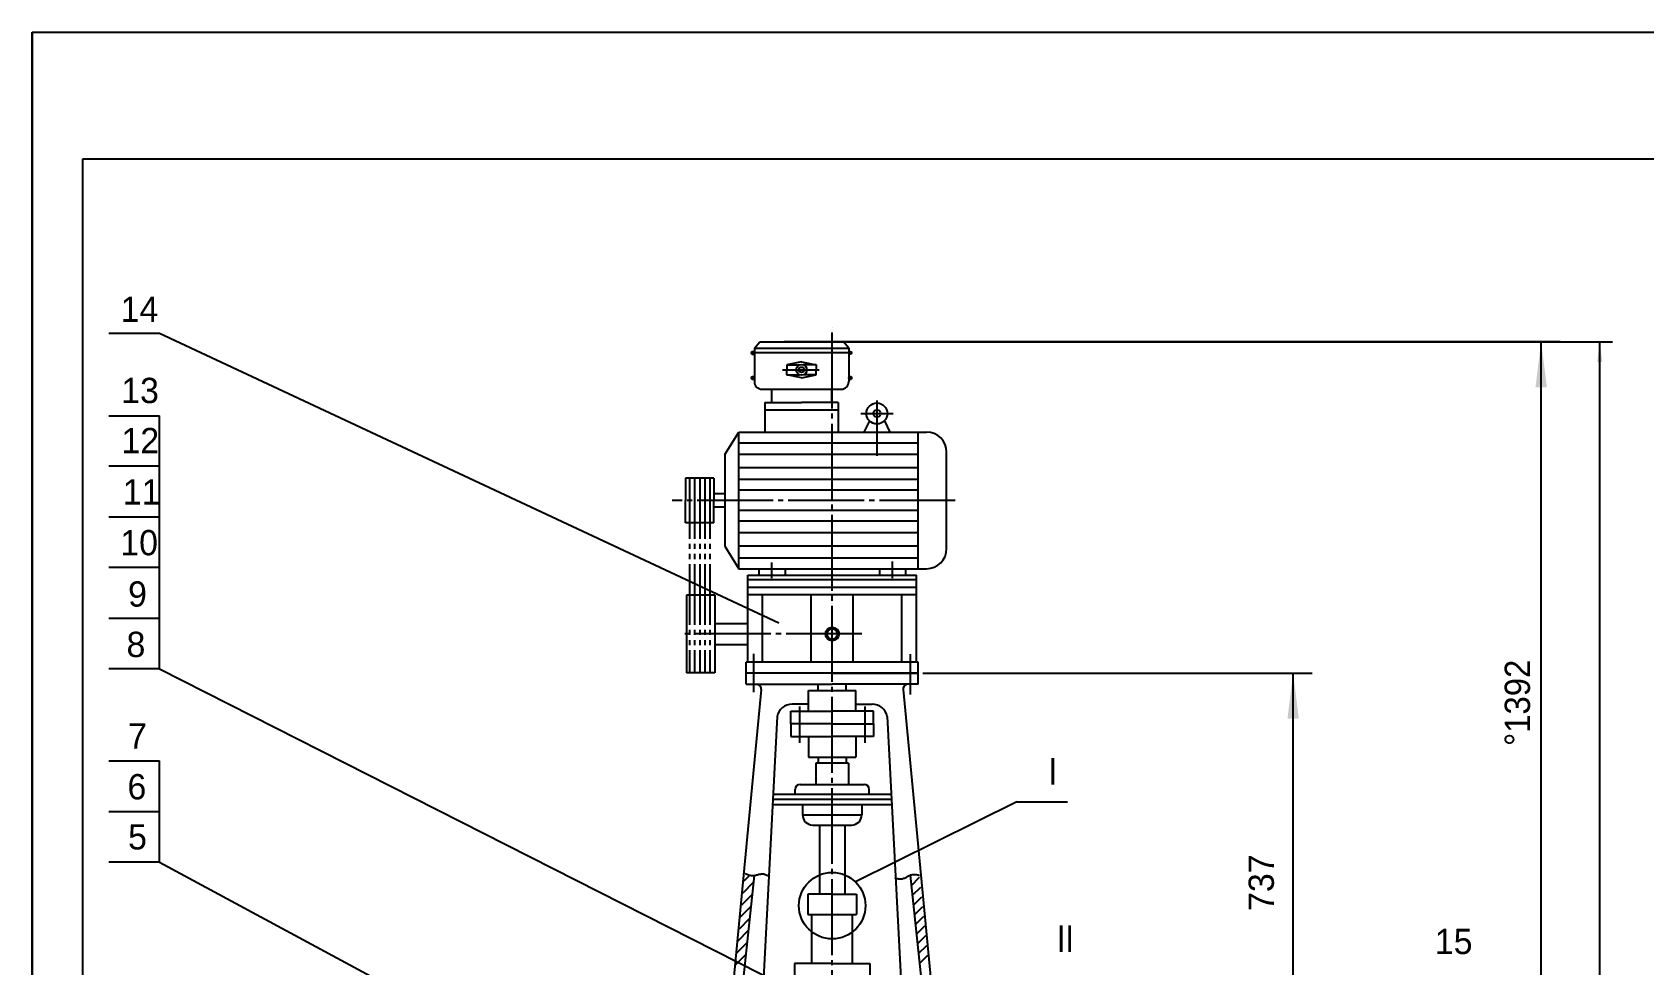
# Model space of a CAD drawing. Extents: x -21 to 598, y -220 to 621.
# Drawn here: x -21.2 to 297.3, y 436.5 to 620.8 of the extents above; entities that cross this region are included whole.
import ezdxf

# ---------------------------------------------------------------- set-up
doc = ezdxf.new("R2010")
doc.units = 0
doc.linetypes.add('BORDER', pattern=[17, 12, -1, 1, -1, 1, -1])
doc.linetypes.add('DASHDOT', pattern=[18, 15, -1, 1, -1])
doc.layers.get('0').update_dxf_attribs({"linetype": 'CONTINUOUS'})
for name, color, linetype in [('1', 7, 'CONTINUOUS'), ('2', 94, 'DASHDOT'), ('6', 7, 'BORDER'), ('70', 8, 'CONTINUOUS'), ('85', 7, 'CONTINUOUS')]:
    doc.layers.add(name, color=color, linetype=linetype)
doc.styles.get("Standard").update_dxf_attribs({"font": 'isocp.shx', "width": 0.707, "bigfont": 'hztxt.shx'})
doc.styles.add('STYLE1', font='cadt_en.shx', dxfattribs={"width": 2.145643, "bigfont": 'cadt_hz.shx'})
doc.styles.add('STYLE20', font='cadt_en.shx', dxfattribs={"width": 0.9717, "bigfont": 'cadt_hz.shx'})
doc.styles.add('STYLE26', font='cadt_en.shx', dxfattribs={"width": 0.971276, "bigfont": 'cadt_hz.shx'})
doc.dimstyles.get("Standard").update_dxf_attribs({"dimtxt": 3.5, "dimasz": 4, "dimexe": 2, "dimexo": 0, "dimgap": 1, "dimtad": 1, "dimtoh": 1, "dimdec": 4, "dimzin": 0, "dimtxsty": 'STANDARD', "dimcen": 0, "dimazin": 3, "dimtfac": 1, "dimtdec": 4, "dimtmove": 0, "dimatfit": 3, "dimtolj": 1, "dimtzin": 0})

# ---------------------------------------------------------------- blocks, each defined once
blk = doc.blocks.new('*D29')
for p, q in [((136.89, 362.38), (136.89, 370.19, 1)), ((80.89, 366.5), (80.89, 362.38)), ((80.89, 364.88), (136.89, 364.88))]:
    blk.add_line(p, q)
for points in [[(80.89, 364.88), (84.89, 365.38), (84.89, 364.38)], [(136.89, 364.88), (132.89, 364.38), (132.89, 365.38)]]:
    blk.add_solid(points)
at = {"style": 'STYLE1'}
blk.add_text('560', height=5, dxfattribs=at).set_placement((105.78, 367.98))
blk = doc.blocks.new('*U79')
for p, q in [((119.69, 454.65), (119.79, 454.59, 1)), ((119.79, 454.59), (119.91, 454.53)), ((119.91, 454.53), (120.05, 454.47)), ((120.05, 454.47), (120.2, 454.4)), ((120.2, 454.4), (120.36, 454.34)), ((120.36, 454.34), (120.52, 454.28)), ((120.52, 454.28), (120.69, 454.23)), ((120.69, 454.23), (120.86, 454.2)), ((120.86, 454.2), (121.02, 454.18)), ((121.02, 454.18), (121.18, 454.17)), ((121.18, 454.17), (121.34, 454.18)), ((121.34, 454.18), (121.49, 454.2)), ((121.49, 454.2), (121.65, 454.23)), ((121.65, 454.23), (121.8, 454.26)), ((121.8, 454.26), (121.95, 454.3)), ((121.95, 454.3), (122.1, 454.34)), ((122.1, 454.34), (122.25, 454.38)), ((122.25, 454.38), (122.4, 454.42)), ((122.4, 454.42), (122.55, 454.45)), ((122.55, 454.45), (122.7, 454.48)), ((122.7, 454.48), (122.86, 454.5)), ((122.86, 454.5), (123.02, 454.51)), ((123.02, 454.51), (123.18, 454.51)), ((123.18, 454.51), (123.34, 454.49)), ((123.34, 454.49), (123.51, 454.45)), ((123.51, 454.45), (123.68, 454.4)), ((123.68, 454.4), (123.84, 454.35)), ((123.84, 454.35), (124, 454.28)), ((124, 454.28), (124.15, 454.22)), ((124.15, 454.22), (124.28, 454.15)), ((124.28, 454.15), (124.41, 454.09)), ((124.41, 454.09), (124.51, 454.04))]:
    blk.add_line(p, q)
blk = doc.blocks.new('*U80')
for p, q in [((149.3, 453.7), (149.41, 453.67, 1)), ((149.41, 453.67), (149.54, 453.64)), ((149.54, 453.64), (149.69, 453.61)), ((149.69, 453.61), (149.85, 453.58)), ((149.85, 453.58), (150.02, 453.55)), ((150.02, 453.55), (150.2, 453.54)), ((150.2, 453.54), (150.37, 453.53)), ((150.37, 453.53), (150.54, 453.54)), ((150.54, 453.54), (150.71, 453.56)), ((150.71, 453.56), (150.86, 453.59)), ((150.86, 453.59), (151.01, 453.63)), ((151.01, 453.63), (151.16, 453.69)), ((151.16, 453.69), (151.3, 453.75)), ((151.3, 453.75), (151.44, 453.82)), ((151.44, 453.82), (151.58, 453.89)), ((151.58, 453.89), (151.72, 453.97)), ((151.72, 453.97), (151.86, 454.04)), ((151.86, 454.04), (151.99, 454.12)), ((151.99, 454.12), (152.13, 454.19)), ((152.13, 454.19), (152.28, 454.25)), ((152.28, 454.25), (152.42, 454.3)), ((152.42, 454.3), (152.57, 454.35)), ((152.57, 454.35), (152.73, 454.38)), ((152.73, 454.38), (152.89, 454.4)), ((152.89, 454.4), (153.07, 454.41)), ((153.07, 454.41), (153.24, 454.4)), ((153.24, 454.4), (153.41, 454.38)), ((153.41, 454.38), (153.58, 454.36)), ((153.58, 454.36), (153.75, 454.33)), ((153.75, 454.33), (153.89, 454.3)), ((153.89, 454.3), (154.03, 454.27)), ((154.03, 454.27), (154.14, 454.24))]:
    blk.add_line(p, q)
blk = doc.blocks.new('*D81')
for p, q in [((154.83, 494.18), (231.74, 494.18)), ((227.99, 420.48), (227.99, 494.18))]:
    blk.add_line(p, q)
for points in [[(227.99, 494.18), (229.11, 485.18), (226.86, 485.18)], [(227.99, 420.48), (226.86, 429.48), (229.11, 429.48)]]:
    blk.add_solid(points)
at = {"style": 'STYLE1'}
blk.add_text('737', height=5, rotation=90, dxfattribs=at).set_placement((224.18, 447.19))
blk = doc.blocks.new('*D83')
for p, q in [((280.75, 559.68), (127.41, 559.68)), ((277, 420.48), (277, 559.68)), ((280.75, 420.48), (149.37, 420.48))]:
    blk.add_line(p, q)
for points in [[(277, 559.68), (278.13, 550.68), (275.88, 550.68)], [(277, 420.48), (275.88, 429.48), (278.13, 429.48)]]:
    blk.add_solid(points)
at = {"insert": (274.86, 479.79), "char_height": 5, "attachment_point": 7, "rotation": 90, "style": 'STYLE20'}
blk.add_mtext('%%d1392', dxfattribs=at)
blk = doc.blocks.new('*D163')
for p, q in [((139.74, 559.68), (291.08, 559.68)), ((288.58, 168.98), (288.58, 559.68)), ((146.42, 168.98), (291.08, 168.98))]:
    blk.add_line(p, q)
for points in [[(288.58, 559.68), (289.08, 555.68), (288.08, 555.68)], [(288.58, 168.98), (288.08, 172.98), (289.08, 172.98)]]:
    blk.add_solid(points)
at = {"insert": (287.15, 332.16), "char_height": 5, "attachment_point": 7, "rotation": 90, "style": 'STYLE26'}
blk.add_mtext('%%d3907', dxfattribs=at)

msp = doc.modelspace()

# ---------------------------------------------------------------- linework, layer by layer
for p, q in [((-21.18936, 620.83141), (-21.18936, 595.83141)), ((-21.18936, -220.16859), (-21.18936, 620.83141)), ((-21.18936, 620.83141), (-21.18936, -220.16859)), ((-21.18936, 620.83141), (572.81064, 620.83141)), ((3.94144, 561.36936), (126.3806, 504.15039)), ((3.94144, 495.05746), (3.94144, 545.05746)), ((3.94144, 495.05746), (131.99507, 430.06654)), ((3.94144, 456.85557), (3.94144, 476.85557)), ((173.41237, 468.7734), (141.50596, 452.90522)), ((3.94144, 456.85557), (99.19372, 405.51158)), ((119.28563, 450.75997), (121.30608, 452.78042)), ((119.5326, 453.12826), (120.64804, 454.2437)), ((152.34059, 454.11645), (152.57262, 454.34847)), ((152.54092, 452.19545), (154.17978, 453.83431)), ((119.03866, 448.39168), (121.05911, 450.41213)), ((152.74124, 450.27446), (154.3801, 451.91332)), ((152.94157, 448.35346), (154.58043, 449.99232)), ((118.79169, 446.02339), (120.81214, 448.04384)), ((153.14189, 446.43247), (154.78075, 448.07133)), ((153.34222, 444.51147), (154.98108, 446.15033)), ((118.29775, 441.28681), (120.3182, 443.30726)), ((118.54472, 443.6551), (120.56517, 445.67555)), ((153.54254, 442.59048), (155.1814, 444.22934)), ((118.05078, 438.91852), (120.07123, 440.93897)), ((153.74287, 440.66948), (155.38173, 442.30834)), ((153.94319, 438.74849), (155.58205, 440.38735)), ((117.80381, 436.55023), (119.82426, 438.57068)), ((154.14352, 436.82749), (155.78238, 438.46635))]:
    msp.add_line(p, q)
msp.add_circle((136.893, 448.23215), 6.56636)
at = {"layer": '1'}
for p, q in [((-11.18936, 595.83141), (562.81064, 595.83141, 6.28319)), ((-11.18936, -210.16859), (-11.18936, 595.83141)), ((-6.05856, 561.36936), (3.94144, 561.36936, 1)), ((-6.05856, 545.05746), (3.94144, 545.05746)), ((3.94144, 535.05746), (-6.05856, 535.05746, 1)), ((-6.05856, 525.05746), (3.94144, 525.05746, 1)), ((3.94144, 515.05746), (-6.05856, 515.05746, 1)), ((-6.05856, 505.05746), (3.94144, 505.05746, 1)), ((3.94144, 495.05746), (-6.05856, 495.05746, 1)), ((-6.05856, 476.85557), (3.94144, 476.85557, 1)), ((173.41237, 468.7734), (183.41237, 468.7734, 1)), ((-6.05856, 466.85557), (3.94144, 466.85557)), ((3.94144, 456.85557), (-6.05856, 456.85557, 1))]:
    msp.add_line(p, q, dxfattribs=at)
at = {"layer": '2'}
for p, q in [((136.893, 420.4759), (136.893, 562.50913)), ((120.8517, 557.47), (121.60572, 557.47)), ((121.22974, 557.01834), (121.22974, 557.84724)), ((140.83601, 557.47), (140.08199, 557.47)), ((121.64501, 552.5155), (120.79533, 552.5155)), ((121.22974, 552.94755), (121.22974, 552.06679)), ((127.10614, 554.12386), (134.35321, 554.12386)), ((140.0427, 552.5155), (140.89238, 552.5155, 6.28319)), ((140.45797, 552.94755), (140.45797, 552.06679)), ((145.72818, 548.05205), (145.72818, 537.12715)), ((142.53866, 545.48903), (148.9176, 545.48903)), ((161.22383, 528.31737), (105.26655, 528.31737)), ((124.993, 512.94751), (124.993, 516.03864)), ((148.793, 512.94751), (148.793, 516.22679)), ((142.78297, 501.91313), (106.92505, 501.91313)), ((121.393, 490.41934), (121.393, 497.99836)), ((152.393, 489.96459), (152.393, 497.92257)), ((130.46081, 487.56914), (130.46081, 480.4256, 6.28319)), ((143.32519, 487.56914), (143.32519, 480.4256))]:
    msp.add_line(p, q, dxfattribs=at)
at = {"layer": '6'}
for p, q in [((108.70684, 532.72271), (108.70684, 494.21606)), ((109.71062, 532.72271), (109.71062, 494.21606)), ((110.7144, 532.72271), (110.7144, 494.21606)), ((111.71818, 532.72271), (111.71818, 494.21606)), ((112.72196, 532.72271), (112.72196, 494.21606))]:
    msp.add_line(p, q, dxfattribs=at)
at = {"layer": '70'}
for p, q in [((115.66645, 537.39751), (118.45163, 541.81737)), ((118.45163, 541.81737), (155.50719, 541.81737, 6.28319)), ((118.45163, 514.81737), (118.45163, 541.81737)), ((153.86233, 514.81737), (153.86233, 541.81737)), ((115.66645, 537.39751), (115.66645, 519.24255)), ((153.86233, 537.3865), (118.45163, 537.3865)), ((159.50719, 518.81737), (159.50719, 537.81737)), ((113.49691, 532.72271), (107.91795, 532.72271)), ((107.91795, 532.72271), (107.91795, 528.31737)), ((113.49691, 532.72271), (113.49691, 528.31737)), ((153.86233, 534.72831), (118.45163, 534.72831)), ((153.86233, 532.4323), (118.45163, 532.4323)), ((115.66645, 529.62821), (113.49691, 529.62821)), ((153.86233, 530.3489), (118.45163, 530.3489)), ((107.91795, 523.91202), (107.91795, 528.31737)), ((113.49691, 523.91202), (113.49691, 528.31737)), ((115.66645, 527.00652), (113.49691, 527.00652)), ((153.86233, 526.28583), (118.45163, 526.28583, 6.28319)), ((113.49691, 523.91202), (107.91795, 523.91202)), ((153.86233, 524.20243), (118.45163, 524.20243)), ((115.66645, 519.24255), (118.45163, 514.81737)), ((153.86233, 521.90642), (118.45163, 521.90642)), ((153.86233, 519.24823), (118.45163, 519.24823)), ((118.45163, 514.81737), (155.50719, 514.81737)), ((120.22534, 496.3759), (120.22534, 513.53904)), ((122.4167, 514.81737), (122.4167, 513.53904)), ((127.5693, 514.81737), (127.5693, 513.53904)), ((146.2167, 514.81737), (146.2167, 513.53904)), ((151.3693, 514.81737), (151.3693, 513.53904)), ((153.56066, 496.3759), (153.56066, 513.53904)), ((113.70269, 509.6102), (108.12373, 509.6102)), ((108.12373, 509.6102), (108.12373, 494.21606)), ((113.70269, 509.6102), (113.70269, 494.21606)), ((120.22534, 512.6759), (153.56066, 512.6759)), ((120.22534, 512.6759), (153.56066, 512.6759)), ((120.22534, 511.19801), (153.56066, 511.19801)), ((120.22534, 509.72012), (153.56066, 509.72012)), ((123.11048, 496.3759), (123.11048, 509.72012)), ((132.75966, 496.3759), (132.75966, 509.72012)), ((141.02634, 496.3759), (141.02634, 509.72012)), ((150.67552, 496.3759), (150.67552, 509.76015)), ((113.70269, 503.97745), (120.22534, 503.97745)), ((113.70269, 499.84881), (120.22534, 499.84881)), ((113.70269, 494.21606), (108.12373, 494.21606)), ((119.893, 491.9759), (119.893, 496.3759)), ((153.893, 496.3759), (119.893, 496.3759)), ((136.893, 494.1759), (119.893, 494.1759)), ((153.893, 494.1759), (119.893, 494.1759)), ((136.893, 494.1759), (153.893, 494.1759)), ((153.893, 491.9759), (153.893, 496.3759, 6.28319)), ((122.88188, 490.94581), (116.49214, 423.9759)), ((119.893, 491.9759), (136.893, 491.9759, 6.28319)), ((132.19708, 486.6759), (132.19708, 490.75892)), ((132.19708, 490.75892), (141.58892, 490.75892, 6.28319)), ((134.10226, 490.75892), (134.10226, 491.9759)), ((134.10226, 491.9759), (136.893, 491.9759)), ((153.893, 491.9759), (136.893, 491.9759)), ((139.68374, 490.75892), (139.68374, 491.9759)), ((141.58892, 486.6759), (141.58892, 490.75892)), ((150.90412, 490.94581), (157.29386, 423.97218)), ((132.19708, 488.04845), (128.9673, 488.04845)), ((141.58892, 488.04845), (144.8187, 488.04845)), ((126.02616, 485.63979), (123.10187, 430.08532)), ((128.72245, 486.6759), (136.893, 486.6759)), ((128.72245, 484.1759), (128.72245, 486.6759)), ((136.893, 484.1759), (128.72245, 484.1759)), ((128.72245, 484.1759), (128.72245, 481.6759)), ((145.06355, 486.6759), (136.893, 486.6759)), ((136.893, 484.1759), (145.06355, 484.1759)), ((145.06355, 484.1759), (145.06355, 486.6759)), ((145.06355, 484.1759), (145.06355, 481.6759)), ((147.75984, 485.63979), (150.68413, 430.08532)), ((128.72245, 481.6759), (136.893, 481.6759)), ((132.19708, 481.6759), (132.19708, 477.59288)), ((145.06355, 481.6759), (136.893, 481.6759)), ((141.58892, 481.6759), (141.58892, 477.59288)), ((132.19708, 477.59288), (141.58892, 477.59288)), ((133.68374, 476.3759), (133.68374, 472.1759)), ((140.10226, 476.3759), (133.68374, 476.3759, 6.28319)), ((134.10226, 477.59288), (134.10226, 476.3759)), ((139.68374, 477.59288), (139.68374, 476.3759)), ((140.10226, 476.3759), (140.10226, 472.1759)), ((130.55294, 472.1759), (143.23306, 472.1759)), ((148.81354, 468.1759), (124.97246, 468.1759, 6.28319)), ((148.75488, 469.1759), (125.03112, 469.1759)), ((148.69623, 470.1759), (125.08977, 470.1759)), ((129.55294, 470.1759), (129.55294, 471.1759)), ((131.04164, 468.1759), (131.04164, 466.16717)), ((142.74436, 468.1759), (142.74436, 466.16717)), ((144.23306, 470.1759), (144.23306, 471.1759)), ((131.04164, 466.16717), (142.74436, 466.16717, 6.28319)), ((133.04164, 464.16717), (140.74436, 464.16717)), ((134.393, 464.16717), (134.393, 450.4759)), ((139.393, 464.16717), (139.393, 450.4759)), ((121.45378, 454.19678), (118.0103, 421.1759)), ((152.32493, 454.26668), (155.7757, 421.1759)), ((132.10117, 450.4759), (132.10117, 446.4759)), ((136.893, 450.4759), (132.10117, 450.4759)), ((136.893, 450.4759), (141.68483, 450.4759)), ((141.68483, 450.4759), (141.68483, 446.4759)), ((132.10117, 446.4759), (141.68483, 446.4759)), ((132.893, 436.7759), (132.893, 446.4759)), ((140.893, 436.7759), (140.893, 446.4759)), ((136.893, 436.7759), (129.45338, 436.7759)), ((129.45338, 436.7759), (129.45338, 434.11473)), ((136.893, 436.7759), (144.33262, 436.7759)), ((144.33262, 436.7759), (144.33262, 434.11473))]:
    msp.add_line(p, q, dxfattribs=at)
for radius in [1.3501, 1.02422]:
    msp.add_circle((136.893, 501.91313), radius, dxfattribs=at)
for centre, radius, start, end in [((155.50719, 537.81737), 4, 0, 90), ((155.50719, 518.81737), 4, 270, 360), ((121.88407, 491.01196), 1, 356.2071367, 434.5673049), ((151.90193, 491.01196), 1, 105.4326951, 183.7928633), ((128.9673, 485.04845), 3, 90, 168.6318128), ((144.8187, 485.04845), 3, 11.3681872, 90), ((130.55294, 471.1759), 1, 90, 180), ((143.23306, 471.1759), 1, 0, 90), ((133.04164, 466.16717), 2, 180, 270), ((140.74436, 466.16717), 2, 270, 360)]:
    msp.add_arc(centre, radius, start, end, dxfattribs=at)
at = {"layer": '85'}
for p, q in [((121.51385, 558.38469), (122.56992, 559.6759)), ((121.51385, 558.38469), (121.51385, 551.78237)), ((121.51385, 558.38469), (140.17685, 558.38469)), ((121.51385, 557.53915), (140.17685, 557.53915)), ((122.56992, 559.6759), (139.11779, 559.6759)), ((122.56992, 559.6759), (139.11779, 559.6759)), ((140.17385, 558.38469), (139.11779, 559.6759)), ((140.17685, 558.38469), (140.17685, 551.78237)), ((130.84385, 555.72083), (127.95486, 555.10897)), ((127.95486, 555.10897), (130.46056, 555.10897)), ((127.95486, 555.10897), (127.95486, 554.12386)), ((130.84385, 555.72083), (133.73285, 555.10897)), ((133.73285, 555.10897), (131.22715, 555.10897, 6.28319)), ((133.73285, 555.10897), (133.73285, 554.12386)), ((127.95486, 553.13875), (127.95486, 554.12386)), ((127.95486, 553.13875), (130.46056, 553.13875)), ((130.84385, 552.5269), (127.95486, 553.13875)), ((130.84385, 552.5269), (133.73285, 553.13875)), ((133.73285, 553.13875), (131.22715, 553.13875)), ((133.73285, 553.13875), (133.73285, 554.12386)), ((123.01385, 550.28237), (138.67685, 550.28237)), ((124.90338, 550.28237), (124.90338, 547.63125)), ((136.78433, 550.28237), (136.78433, 547.63125)), ((123.59608, 547.63125), (130.84385, 547.63125)), ((123.59608, 547.63125), (123.59608, 541.81737)), ((123.59608, 546.20276), (138.09163, 546.20276)), ((138.09163, 547.63125), (130.84385, 547.63125)), ((138.09163, 547.63125), (138.09163, 541.81737)), ((144.24963, 544.03576), (143.16156, 541.81737)), ((147.20674, 544.03576), (148.2948, 541.81737)), ((118.45163, 539.69832), (153.86233, 539.69832)), ((118.45163, 516.93641), (153.86233, 516.93641)), ((120.22534, 513.53904), (153.56066, 513.53904))]:
    msp.add_line(p, q, dxfattribs=at)
for centre, radius in [((121.22974, 557.47), 0.28411), ((140.45797, 557.47), 0.28411), ((130.84385, 554.12386), 1.05705), ((130.84385, 554.12386), 0.53235), ((121.22974, 552.5155), 0.28411), ((140.45797, 552.5155), 0.28411), ((145.72813, 545.48903), 2.07315), ((145.7382, 545.48903), 0.70877)]:
    msp.add_circle(centre, radius, dxfattribs=at)
for centre, start, end in [((123.01385, 551.78237), 180, 270), ((138.67685, 551.78237), 270, 360)]:
    msp.add_arc(centre, 1.5, start, end, dxfattribs=at)

# ---------------------------------------------------------------- block references
for name in ['*D83', '*D163', '*D81', '*U79', '*U80']:
    msp.add_blockref(name, (0, 0))

# ---------------------------------------------------------------- texts
at = {"style": 'STYLE1'}
for s, p in [('14', (-3.7206, 563.5943)), ('13', (-3.5976, 547.5404)), ('12', (-3.5366, 537.6384)), ('11', (-3.2896, 527.4904)), ('10', (-3.7826, 517.4654)), ('9', (-2.2446, 507.3174)), ('8', (-2.5516, 497.3544)), ('7', (-2.2446, 479.25651)), ('6', (-2.3676, 469.23151)), ('5', (-2.2446, 459.32951)), ('15', (255.99552, 438.6597))]:
    msp.add_text(s, height=5, dxfattribs=at).set_placement(p)
at = {"layer": '1', "style": 'STYLE1'}
for s, p in [('Ⅰ', (177.64652, 471.53627)), ('Ⅱ', (180.1273, 438.52427))]:
    msp.add_text(s, height=6, dxfattribs=at).set_placement(p)

# ---------------------------------------------------------------- dimensions: what is measured, and where the dimension line sits
dim = msp.add_linear_dim(base=(136.893, 364.88103), p1=(80.893, 366.498), p2=(136.893, 563.56426), text='560', dimstyle='STANDARD')
dim.commit()
dim.dimension.update_dxf_attribs({"geometry": '*D29', "text_midpoint": (109.30542, 364.88103)})

doc.saveas('drawing.dxf')
